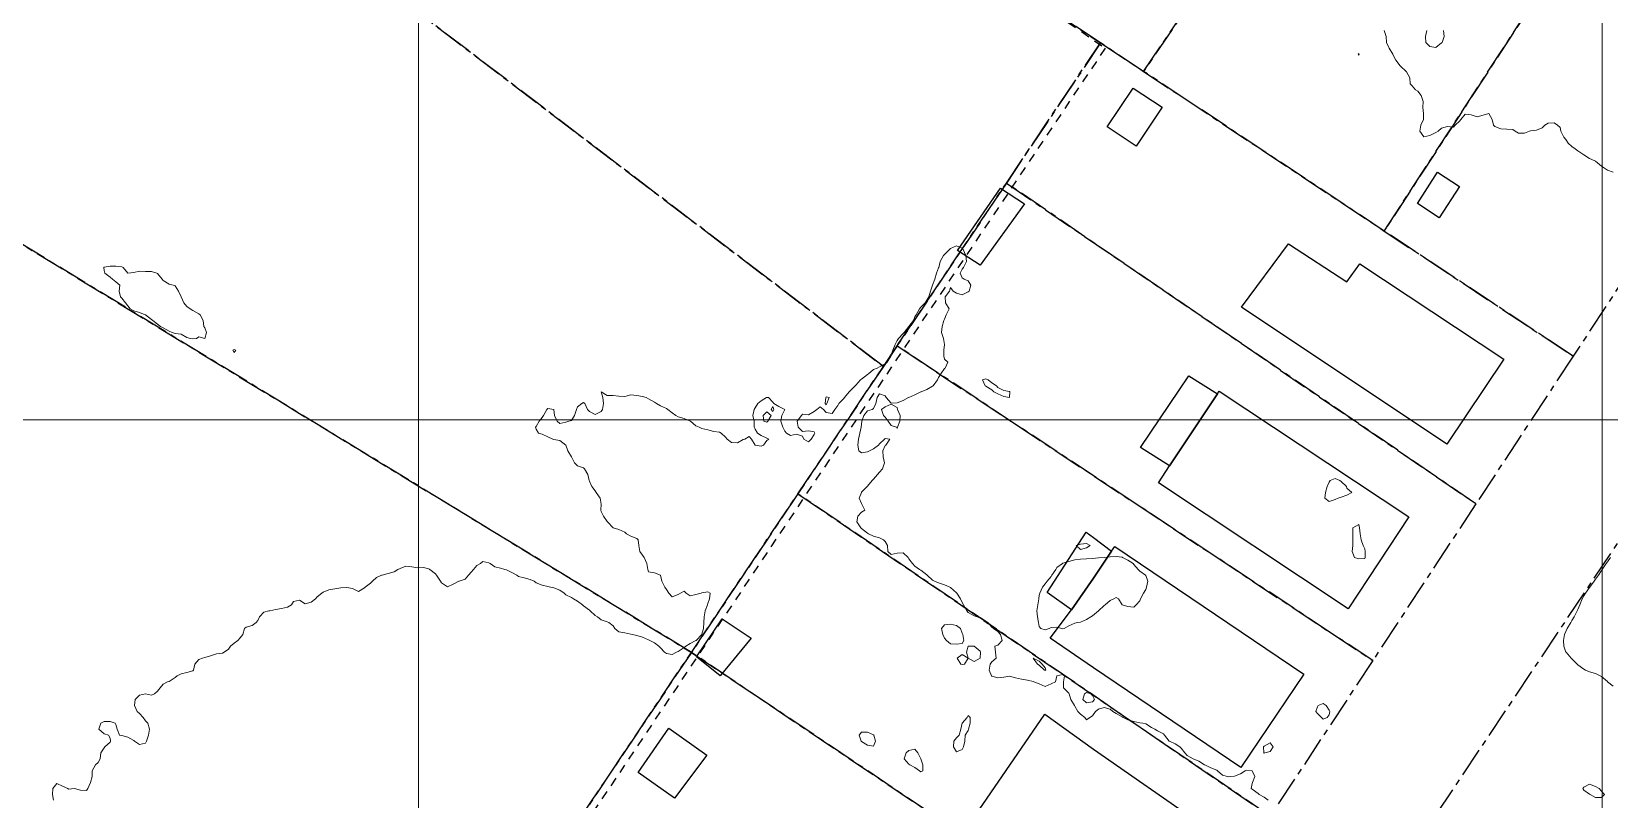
# Model space of a CAD drawing. Header units: centimetres. Extents: x 0 to 642158, y -847 to 649707.
# Drawn here: x 615934.1 to 616067.4, y 621255.3 to 621320.2 of the extents above; entities that cross this region are included whole.
import ezdxf

# ---------------------------------------------------------------- set-up
doc = ezdxf.new("R2010")
doc.units = ezdxf.units.CM
doc.header["$MEASUREMENT"] = 0
doc.linetypes.add('CENTERX2', pattern=[4, 2.5, -0.5, 0.5, -0.5])
doc.linetypes.add('JIS_02_0.7', pattern=[1.35, 0.75, -0.6])
for name, color, linetype, lineweight in [('MEV_grille', 254, 'Continuous', 9), ('WAL_parcellaire agricole', 7, 'JIS_02_0.7', 25), ('WAL_topographie 0.5', 253, 'Continuous', 20)]:
    doc.layers.add(name, color=color, linetype=linetype, lineweight=lineweight)
doc.layers.add('SPW_batiments', color=7, linetype='Continuous')
doc.layers.add('SPW_parcellaire cadastral', color=7, linetype='CENTERX2', lineweight=25, true_color=0xff0542)

# ---------------------------------------------------------------- blocks, each defined once
blk = doc.blocks.new('*U114')
at = {"layer": 'MEV_grille', "transparency": 33554687}
blk.add_lwpolyline([(-1338.46, 0), (1338.46, 0)], dxfattribs=at)
blk = doc.blocks.new('*U115')
at = {"layer": 'MEV_grille', "color": 0, "linetype": 'ByBlock', "lineweight": -2, "transparency": 16777216}
blk.add_blockref('*U114', (0, -1100), dxfattribs=at)
blk = doc.blocks.new('*U112')
at = {"layer": 'MEV_grille', "transparency": 33554687}
blk.add_lwpolyline([(0, 1825.48), (0, -1825.48)], dxfattribs=at)
blk = doc.blocks.new('*U113')
at = {"layer": 'MEV_grille', "color": 0, "linetype": 'ByBlock', "lineweight": -2, "transparency": 16777216}
for p in [(600, 0), (700, 0)]:
    blk.add_blockref('*U112', p, dxfattribs=at)

msp = doc.modelspace()

# ---------------------------------------------------------------- linework, layer by layer
at = {"layer": 'SPW_batiments'}
for points in [[(616029.63, 621313.78), (616027.43, 621310.49), (616024.98, 621312.12), (616027.18, 621315.39), (616029.63, 621313.78)], [(616054.76, 621307.08), (616053.05, 621304.43), (616051.2, 621305.63), (616052.9, 621308.28), (616054.76, 621307.08)], [(616018.02, 621305.62), (616014.26, 621300.44), (616012.35, 621301.68), (616015.97, 621306.94), (616018.02, 621305.62)], [(616045.25, 621299.04), (616046.33, 621300.54), (616058.5, 621292.5), (616053.7, 621285.33), (616036.33, 621296.88), (616040.3, 621302.23), (616045.25, 621299.04)], [(616034.31, 621289.58), (616030.27, 621283.48), (616027.8, 621285.03), (616031.88, 621291.08), (616034.31, 621289.58)], [(616050.48, 621279.18), (616045.35, 621271.43), (616029.33, 621282.06), (616030.27, 621283.48), (616034.31, 621289.58), (616034.45, 621289.79), (616050.48, 621279.18)], [(616023.83, 621277.44), (616025.37, 621276.28), (616023.83, 621274.01), (616021.97, 621271.34), (616019.93, 621272.8), (616023.21, 621277.89), (616023.83, 621277.44)], [(616041.6, 621265.89), (616036.29, 621258.03), (616023.84, 621266.42), (616020.17, 621268.95), (616021.97, 621271.34), (616023.83, 621274.01), (616025.37, 621276.28), (616025.63, 621276.68), (616041.6, 621265.89)], [(615994.91, 621268.95), (615992.29, 621265.76), (615990.31, 621267.37), (615992.46, 621270.58), (615994.91, 621268.95)], [(616023.84, 621259.56), (616032.99, 621253.21), (616027.61, 621245.13), (616023.84, 621247.74), (616014.17, 621254.44), (616019.74, 621262.51), (616023.84, 621259.56)], [(615991.16, 621259.05), (615988.45, 621255.44), (615985.36, 621257.59), (615987.95, 621261.33), (615991.16, 621259.05)]]:
    msp.add_lwpolyline(points, dxfattribs=at)
at = {"layer": 'SPW_parcellaire cadastral'}
for points in [[(615910.68, 621316), (615935.28, 621355.05), (615919.94, 621364.75), (615906.56, 621373.21), (615909.19, 621377.97), (615912.82, 621384.59), (615913.73, 621383.88), (615917.43, 621389.3), (615944.39, 621371.92), (615969.22, 621355.91), (615969.17, 621355.84), (615952.5, 621332.64), (616006.09, 621291.89), (615998.87, 621281.14), (615989.87, 621267.74), (615910.68, 621316)], [(616033.52, 621371.47), (616055.23, 621356.72), (616028.07, 621316.8), (616024.43, 621319.21), (616006.89, 621330.83), (616033.52, 621371.47)], [(616006.89, 621330.83), (616024.43, 621319.21), (616016.48, 621307.37), (616007.32, 621293.73), (616007.25, 621293.62), (616007.14, 621293.46), (616006.09, 621291.89), (615952.5, 621332.64), (615969.17, 621355.84), (615969.22, 621355.91), (615984.29, 621346.2), (615996.54, 621337.87), (616006.89, 621330.83)], [(616028.07, 621316.8), (616055.23, 621356.72), (616074.61, 621343.55), (616048.4, 621303.32), (616028.07, 621316.8)], [(616064.36, 621292.75), (616048.4, 621303.32), (616074.61, 621343.55), (616088.48, 621334.13), (616089.13, 621330.35), (616064.36, 621292.75)], [(616056.15, 621280.29), (616016.48, 621307.37), (616024.43, 621319.21), (616028.07, 621316.8), (616048.4, 621303.32), (616064.36, 621292.75), (616056.15, 621280.29)], [(615971.49, 621240.37), (615962.91, 621227.59), (615953.78, 621213.98), (615944.98, 621200.89), (615936.35, 621188.04), (615932.79, 621182.74), (615920.58, 621192), (615909.16, 621200.4), (615907.18, 621215.32), (615905.21, 621230.11), (615903.91, 621239.83), (615903.22, 621245.04), (615902.15, 621253.04), (615900.83, 621262.98), (615900.1, 621268.48), (615898.42, 621280.98), (615896.74, 621293.72), (615899.88, 621298.74), (615910.68, 621316), (615989.87, 621267.74), (615980.62, 621253.97), (615971.49, 621240.37)], [(616056.15, 621280.29), (616047.43, 621267.05), (616007.25, 621293.62), (616007.32, 621293.73), (616016.48, 621307.37), (616056.15, 621280.29)], [(615998.87, 621281.14), (616006.09, 621291.89), (616007.14, 621293.46), (616007.25, 621293.62), (616047.43, 621267.05), (616038.77, 621253.91), (615998.87, 621281.14)], [(616030.08, 621240.71), (615989.87, 621267.74), (615998.87, 621281.14), (616038.77, 621253.91), (616030.08, 621240.71)], [(616068.51, 621277.55), (616072.91, 621274.66), (616088.46, 621264.23), (616100.54, 621256.53), (616090.73, 621240.86), (616074.76, 621215.36), (616041.69, 621237.44), (616068.51, 621277.55)], [(616030.08, 621240.71), (616021.1, 621227.19), (615980.62, 621253.97), (615989.87, 621267.74), (616030.08, 621240.71)]]:
    msp.add_lwpolyline(points, dxfattribs=at)
at = {"layer": 'WAL_parcellaire agricole'}
msp.add_lwpolyline([(615932.82, 621382.26), (616024.83, 621318.77), (615932.66, 621181.33), (615908.84, 621200.51), (615897.08, 621294.51), (615929.33, 621350.51), (615927.07, 621372.26), (615932.82, 621382.26)], dxfattribs=at)
at = {"layer": 'WAL_topographie 0.5'}
for points in [[(616048.39, 621320.25), (616048.55, 621319.75), (616048.58, 621319.25), (616048.75, 621318.86), (616048.82, 621318.75), (616049.12, 621318.25), (616049.25, 621318), (616049.39, 621317.75), (616049.75, 621317.28), (616049.78, 621317.25), (616050.25, 621316.78), (616050.29, 621316.75), (616050.56, 621316.25), (616050.6, 621315.75), (616050.75, 621315.58), (616051.04, 621315.25), (616051.25, 621315.13), (616051.52, 621314.75), (616051.68, 621314.25), (616051.66, 621313.75), (616051.71, 621313.25), (616051.72, 621312.75), (616051.5, 621312.25), (616051.4, 621311.75), (616051.75, 621311.28), (616052.25, 621311.4), (616052.75, 621311.63), (616052.96, 621311.75), (616053.25, 621312.01), (616053.75, 621312.15), (616054.25, 621312.08), (616054.4, 621312.25), (616054.75, 621312.6), (616054.88, 621312.75), (616055.25, 621313.19), (616055.75, 621313.13), (616056.25, 621312.96), (616056.75, 621313.1), (616057.25, 621313.25), (616057.25, 621313.25), (616057.25, 621313.25), (616057.53, 621312.75), (616057.64, 621312.25), (616057.75, 621312.16), (616058.25, 621311.95), (616058.75, 621311.93), (616059.25, 621311.9), (616059.46, 621311.75), (616059.75, 621311.57), (616060.25, 621311.57), (616060.68, 621311.75), (616060.75, 621311.79), (616061.25, 621311.83), (616061.75, 621312.02), (616061.98, 621312.25), (616062.25, 621312.43), (616062.75, 621312.46), (616063.04, 621312.25), (616063.25, 621312.07), (616063.33, 621311.75), (616063.57, 621311.25), (616063.75, 621311.06), (616063.95, 621310.75), (616064.25, 621310.46), (616064.54, 621310.25), (616064.75, 621310.08), (616065.25, 621309.75), (616065.25, 621309.75), (616065.75, 621309.45), (616066.19, 621309.25), (616066.25, 621309.21), (616066.75, 621308.81), (616066.85, 621308.75), (616067.25, 621308.46), (616067.75, 621308.28)], [(616053.42, 621320.25), (616053.47, 621319.75), (616053.29, 621319.25), (616053.25, 621319.2), (616052.75, 621318.83), (616052.25, 621318.91), (616051.91, 621319.25), (616051.88, 621319.75), (616052.01, 621320.25)], [(616046.25, 621318.17), (616046.29, 621318.25), (616046.25, 621318.32), (616046.2, 621318.25), (616046.25, 621318.17)], [(615935.99, 621255.25), (615935.9, 621255.75), (615935.91, 621256.25), (615936.25, 621256.68), (615936.75, 621256.44), (615937.19, 621256.25), (615937.25, 621256.2), (615937.75, 621256.25), (615937.75, 621256.25), (615937.75, 621256.25), (615938.25, 621256.11), (615938.75, 621256.08), (615938.88, 621256.25), (615939.11, 621256.75), (615939.25, 621257.25), (615939.25, 621257.75), (615939.25, 621257.75), (615939.53, 621258.25), (615939.75, 621258.45), (615939.93, 621258.75), (615939.98, 621259.25), (615940.25, 621259.68), (615940.31, 621259.75), (615940.75, 621260.15), (615940.8, 621260.25), (615940.75, 621260.5), (615940.61, 621260.75), (615940.25, 621260.86), (615939.8, 621261.25), (615939.98, 621261.75), (615940.25, 621261.9), (615940.75, 621261.9), (615941.18, 621261.75), (615941.25, 621261.65), (615941.36, 621261.25), (615941.55, 621260.75), (615941.75, 621260.71), (615942.25, 621260.57), (615942.75, 621260.29), (615942.81, 621260.25), (615943.25, 621259.95), (615943.75, 621260.07), (615943.84, 621260.25), (615944, 621260.75), (615944.1, 621261.25), (615943.95, 621261.75), (615943.75, 621261.97), (615943.55, 621262.25), (615943.25, 621262.58), (615943.05, 621262.75), (615942.83, 621263.25), (615942.88, 621263.75), (615943.25, 621264.12), (615943.75, 621264.25), (615943.75, 621264.25), (615943.75, 621264.25), (615944.25, 621264.13), (615944.5, 621264.25), (615944.75, 621264.47), (615945, 621264.75), (615945.25, 621265.06), (615945.62, 621265.25), (615945.75, 621265.28), (615946.25, 621265.61), (615946.43, 621265.75), (615946.75, 621265.93), (615947.25, 621266.03), (615947.75, 621266.17), (615947.81, 621266.25), (615947.92, 621266.75), (615948.25, 621267.15), (615948.55, 621267.25), (615948.75, 621267.3), (615949.25, 621267.44), (615949.75, 621267.61), (615950.25, 621267.67), (615950.4, 621267.75), (615950.75, 621268.02), (615950.94, 621268.25), (615951.25, 621268.53), (615951.56, 621268.75), (615951.75, 621268.98), (615951.96, 621269.25), (615952.11, 621269.75), (615952.25, 621269.88), (615952.75, 621270), (615953.11, 621270.25), (615953.25, 621270.43), (615953.37, 621270.75), (615953.75, 621271.14), (615954.18, 621271.25), (615954.25, 621271.26), (615954.75, 621271.37), (615955.25, 621271.45), (615955.75, 621271.56), (615956.08, 621271.75), (615956.25, 621272.03), (615956.75, 621272.16), (615957.25, 621271.83), (615957.75, 621271.99), (615958.11, 621272.25), (615958.25, 621272.42), (615958.65, 621272.75), (615958.75, 621272.82), (615959.25, 621273.01), (615959.75, 621273.1), (615960.25, 621273.19), (615960.75, 621273.21), (615961.25, 621273.14), (615961.75, 621272.89), (615962.25, 621273.19), (615962.3, 621273.25), (615962.75, 621273.58), (615962.93, 621273.75), (615963.25, 621274.06), (615963.7, 621274.25), (615963.75, 621274.27), (615964.25, 621274.41), (615964.75, 621274.55), (615965.08, 621274.75), (615965.25, 621274.83), (615965.75, 621275.01), (615966.25, 621274.95), (615966.75, 621274.88), (615967.25, 621274.9), (615967.75, 621274.77), (615967.78, 621274.75), (615968.25, 621274.36), (615968.34, 621274.25), (615968.67, 621273.75), (615968.75, 621273.6), (615969.25, 621273.26), (615969.75, 621273.49), (615970.23, 621273.75), (615970.25, 621273.76), (615970.75, 621273.93), (615971.05, 621274.25), (615971.25, 621274.52), (615971.46, 621274.75), (615971.75, 621275.08), (615972.04, 621275.25), (615972.25, 621275.4), (615972.75, 621275.31), (615972.86, 621275.25), (615973.25, 621274.96), (615973.75, 621274.85), (615974.1, 621274.75), (615974.25, 621274.71), (615974.75, 621274.45), (615975.11, 621274.25), (615975.25, 621274.14), (615975.75, 621274.02), (615976.25, 621273.9), (615976.57, 621273.75), (615976.75, 621273.62), (615977.25, 621273.41), (615977.75, 621273.31), (615977.96, 621273.25), (615978.25, 621273.18), (615978.75, 621272.98), (615979.12, 621272.75), (615979.25, 621272.61), (615979.75, 621272.36), (615979.92, 621272.25), (615980.25, 621272.06), (615980.66, 621271.75), (615980.75, 621271.68), (615981.25, 621271.31), (615981.32, 621271.25), (615981.75, 621270.86), (615981.93, 621270.75), (615982.25, 621270.48), (615982.75, 621270.33), (615982.9, 621270.25), (615983.25, 621269.99), (615983.4, 621269.75), (615983.75, 621269.48), (615984.25, 621269.39), (615984.75, 621269.29), (615984.89, 621269.25), (615985.25, 621269.16), (615985.75, 621269.02), (615986.25, 621268.8), (615986.36, 621268.75), (615986.75, 621268.54), (615987.11, 621268.25), (615987.25, 621268.13), (615987.6, 621267.75), (615987.75, 621267.64), (615988.25, 621267.57), (615988.61, 621267.75), (615988.75, 621267.8), (615989.25, 621268.15), (615989.39, 621268.25), (615989.75, 621268.49), (615990.25, 621268.74), (615990.27, 621268.75), (615990.74, 621269.25), (615990.75, 621269.29), (615990.88, 621269.75), (615990.92, 621270.25), (615990.94, 621270.75), (615991.02, 621271.25), (615991.22, 621271.75), (615991.25, 621271.87), (615991.4, 621272.25), (615991.44, 621272.75), (615991.25, 621272.85), (615990.75, 621272.77), (615990.68, 621272.75), (615990.25, 621272.63), (615989.75, 621272.5), (615989.43, 621272.75), (615989.25, 621272.9), (615988.96, 621272.75), (615988.75, 621272.64), (615988.25, 621272.44), (615987.97, 621272.75), (615987.75, 621273.04), (615987.63, 621273.25), (615987.36, 621273.75), (615987.25, 621274.25), (615987.25, 621274.25), (615986.75, 621274.45), (615986.25, 621274.54), (615986.19, 621274.75), (615986.1, 621275.25), (615985.89, 621275.75), (615985.75, 621275.94), (615985.5, 621276.25), (615985.43, 621276.75), (615985.38, 621277.25), (615985.25, 621277.35), (615984.75, 621277.56), (615984.38, 621277.75), (615984.25, 621277.88), (615983.75, 621278.11), (615983.25, 621278.25), (615983.25, 621278.25), (615982.77, 621278.75), (615982.75, 621278.79), (615982.44, 621279.25), (615982.25, 621279.64), (615982.21, 621279.75), (615982.25, 621280.25), (615982.17, 621280.75), (615981.83, 621281.25), (615981.75, 621281.37), (615981.45, 621281.75), (615981.25, 621282.2), (615981.23, 621282.25), (615981.13, 621282.75), (615980.85, 621283.25), (615980.75, 621283.31), (615980.25, 621283.5), (615980, 621283.75), (615979.75, 621284.25), (615979.75, 621284.25), (615979.42, 621284.75), (615979.25, 621285.25), (615979.25, 621285.25), (615978.75, 621285.64), (615978.25, 621285.71), (615978.15, 621285.75), (615977.75, 621285.93), (615977.25, 621286.16), (615976.95, 621286.25), (615976.75, 621286.58), (615976.69, 621286.75), (615976.75, 621286.82), (615977, 621287.25), (615977.25, 621287.58), (615977.36, 621287.75), (615977.64, 621288.25), (615977.75, 621288.33), (615978.25, 621288.25), (615978.25, 621288.25), (615978.3, 621287.75), (615978.54, 621287.25), (615978.75, 621287.06), (615979.25, 621287.19), (615979.5, 621287.25), (615979.75, 621287.33), (615979.99, 621287.75), (615980.16, 621288.25), (615980.25, 621288.46), (615980.6, 621288.75), (615980.75, 621288.83), (615980.86, 621288.75), (615981.08, 621288.25), (615981.25, 621288.08), (615981.75, 621287.84), (615982.25, 621288.09), (615982.36, 621288.25), (615982.45, 621288.75), (615982.39, 621289.25), (615982.25, 621289.75), (615982.25, 621289.75), (615982.25, 621289.75), (615982.25, 621289.75), (615982.75, 621289.43), (615983.25, 621289.44), (615983.75, 621289.37), (615984.25, 621289.36), (615984.75, 621289.5), (615985.25, 621289.43), (615985.75, 621289.34), (615986.04, 621289.25), (615986.25, 621289.15), (615986.75, 621288.87), (615986.93, 621288.75), (615987.25, 621288.56), (615987.75, 621288.33), (615987.88, 621288.25), (615988.25, 621287.97), (615988.56, 621287.75), (615988.75, 621287.62), (615989.25, 621287.49), (615989.75, 621287.27), (615989.78, 621287.25), (615990.25, 621286.88), (615990.52, 621286.75), (615990.75, 621286.63), (615991.25, 621286.52), (615991.75, 621286.4), (615992.25, 621286.33), (615992.37, 621286.25), (615992.75, 621285.92), (615992.88, 621285.75), (615993.25, 621285.46), (615993.75, 621285.42), (615994.25, 621285.71), (615994.38, 621285.75), (615994.75, 621285.96), (615994.94, 621285.75), (615995.25, 621285.25), (615995.25, 621285.25), (615995.75, 621285.15), (615995.95, 621285.25), (615996.25, 621285.62), (615996.42, 621285.75), (615996.25, 621285.82), (615995.75, 621286.06), (615995.45, 621286.25), (615995.25, 621286.58), (615995.18, 621286.75), (615995.18, 621287.25), (615995.07, 621287.75), (615995.18, 621288.25), (615995.25, 621288.4), (615995.47, 621288.75), (615995.75, 621288.99), (615996.2, 621289.25), (615996.25, 621289.27), (615996.38, 621289.25), (615996.75, 621288.88), (615996.83, 621288.75), (615997.25, 621288.5), (615997.75, 621288.25), (615997.75, 621288.25), (615997.75, 621288.25), (615997.52, 621287.75), (615997.43, 621287.25), (615997.58, 621286.75), (615997.75, 621286.42), (615997.89, 621286.25), (615998.25, 621286.04), (615998.75, 621286.17), (615999.25, 621286), (615999.36, 621285.75), (615999.75, 621285.53), (615999.98, 621285.75), (616000.25, 621286.15), (616000.29, 621286.25), (616000.25, 621286.35), (615999.75, 621286.46), (615999.25, 621286.39), (615998.89, 621286.75), (615998.81, 621287.25), (615999.17, 621287.75), (615999.25, 621287.85), (615999.75, 621287.8), (616000.25, 621288.08), (616000.47, 621288.25), (616000.75, 621288.48), (616001.03, 621288.25), (616001.25, 621288), (616001.75, 621287.92), (616001.99, 621288.25), (616002.25, 621288.58), (616002.33, 621288.75), (616002.75, 621289.19), (616002.8, 621289.25), (616003.19, 621289.75), (616003.25, 621289.8), (616003.69, 621290.25), (616003.75, 621290.29), (616004.16, 621290.75), (616004.25, 621290.82), (616004.75, 621291.21), (616004.84, 621291.25), (616005.25, 621291.62), (616005.56, 621291.75), (616005.75, 621291.85), (616006.25, 621292.1), (616006.41, 621292.25), (616006.71, 621292.75), (616006.75, 621292.86), (616006.88, 621293.25), (616007.07, 621293.75), (616007.25, 621294.07), (616007.36, 621294.25), (616007.75, 621294.66), (616007.85, 621294.75), (616008.24, 621295.25), (616008.25, 621295.26), (616008.62, 621295.75), (616008.75, 621296.08), (616008.85, 621296.25), (616009.15, 621296.75), (616009.25, 621296.88), (616009.62, 621297.25), (616009.75, 621297.47), (616009.94, 621297.75), (616010.08, 621298.25), (616010.25, 621298.75), (616010.25, 621298.75), (616010.44, 621299.25), (616010.58, 621299.75), (616010.75, 621300.21), (616010.77, 621300.25), (616010.88, 621300.75), (616011.16, 621301.25), (616011.25, 621301.34), (616011.67, 621301.75), (616011.75, 621301.84), (616012.25, 621302.07), (616012.75, 621301.87), (616012.84, 621301.75), (616013.06, 621301.25), (616013.1, 621300.75), (616012.85, 621300.25), (616012.75, 621300.11), (616012.56, 621299.75), (616012.75, 621299.37), (616012.92, 621299.25), (616013.25, 621299.11), (616013.48, 621298.75), (616013.32, 621298.25), (616013.25, 621298.18), (616012.75, 621297.94), (616012.25, 621298.06), (616011.97, 621298.25), (616011.75, 621298.54), (616011.66, 621298.25), (616011.31, 621297.75), (616011.33, 621297.25), (616011.64, 621296.75), (616011.39, 621296.25), (616011.25, 621295.89), (616011.2, 621295.75), (616011.06, 621295.25), (616011, 621294.75), (616011.17, 621294.25), (616011.24, 621293.75), (616011.18, 621293.25), (616011.19, 621292.75), (616011.25, 621292.5), (616011.54, 621292.25), (616011.3, 621291.75), (616011.25, 621291.71), (616010.95, 621291.25), (616010.75, 621290.96), (616010.65, 621290.75), (616010.29, 621290.25), (616010.25, 621290.21), (616009.75, 621289.95), (616009.28, 621289.75), (616009.25, 621289.74), (616008.75, 621289.5), (616008.25, 621289.27), (616008.21, 621289.25), (616007.75, 621289.01), (616007.25, 621288.81), (616006.75, 621288.77), (616006.33, 621289.25), (616006.25, 621289.4), (616005.75, 621289.58), (616005.57, 621289.25), (616005.46, 621288.75), (616005.25, 621288.34), (616005.14, 621288.25), (616004.75, 621288.13), (616004.44, 621287.75), (616004.28, 621287.25), (616004.25, 621287), (616004.22, 621286.75), (616004.09, 621286.25), (616003.98, 621285.75), (616003.93, 621285.25), (616004, 621284.75), (616004.25, 621284.58), (616004.75, 621284.67), (616004.9, 621284.75), (616005.25, 621284.93), (616005.66, 621285.25), (616005.75, 621285.35), (616006.19, 621285.75), (616006.25, 621285.8), (616006.62, 621285.75), (616006.28, 621285.25), (616006.25, 621285.2), (616006.04, 621284.75), (616006.08, 621284.25), (616006.18, 621283.75), (616006, 621283.25), (616005.75, 621282.97), (616005.58, 621282.75), (616005.25, 621282.37), (616005.14, 621282.25), (616004.75, 621281.78), (616004.71, 621281.75), (616004.25, 621281.26), (616004.23, 621281.25), (616004.04, 621280.75), (616004.25, 621280.31), (616004.28, 621280.25), (616004.52, 621279.75), (616004.25, 621279.57), (616003.94, 621279.25), (616003.83, 621278.75), (616004.19, 621278.25), (616004.25, 621278.19), (616004.75, 621277.81), (616004.83, 621277.75), (616005.25, 621277.55), (616005.75, 621277.42), (616006.11, 621277.25), (616006.25, 621277.1), (616006.44, 621276.75), (616006.47, 621276.25), (616006.75, 621276.01), (616007.25, 621276.13), (616007.75, 621276.14), (616008.17, 621275.75), (616008.25, 621275.65), (616008.55, 621275.25), (616008.75, 621275.02), (616009.14, 621274.75), (616009.25, 621274.68), (616009.75, 621274.3), (616009.79, 621274.25), (616010.25, 621273.84), (616010.41, 621273.75), (616010.75, 621273.61), (616011.25, 621273.44), (616011.7, 621273.25), (616011.75, 621273.22), (616012.25, 621272.78), (616012.28, 621272.75), (616012.59, 621272.25), (616012.75, 621271.95), (616012.85, 621271.75), (616013.14, 621271.25), (616013.25, 621271.12), (616013.75, 621270.83), (616014, 621270.75), (616014.25, 621270.68), (616014.75, 621270.38), (616014.9, 621270.25), (616015.25, 621269.86), (616015.39, 621269.75), (616015.75, 621269.5), (616015.99, 621269.25), (616016.13, 621268.75), (616015.75, 621268.34), (616015.5, 621268.25), (616015.56, 621267.75), (616015.62, 621267.25), (616015.25, 621266.95), (616015.1, 621266.75), (616015.03, 621266.25), (616015.22, 621265.75), (616015.25, 621265.72), (616015.75, 621265.58), (616016.25, 621265.64), (616016.75, 621265.73), (616017.25, 621265.59), (616017.75, 621265.49), (616018.25, 621265.39), (616018.75, 621265.27), (616018.8, 621265.25), (616019.25, 621265.07), (616019.75, 621264.86), (616020.25, 621265.07), (616020.64, 621265.25), (616020.75, 621265.75), (616020.75, 621265.75), (616021.25, 621265.88), (616021.39, 621265.75), (616021.3, 621265.25), (616021.3, 621264.75), (616021.75, 621264.3), (616021.78, 621264.25), (616021.93, 621263.75), (616022.22, 621263.25), (616022.25, 621263.2), (616022.51, 621262.75), (616022.75, 621262.51), (616023.1, 621262.25), (616023.25, 621262.03), (616023.54, 621262.25), (616023.75, 621262.37), (616024, 621262.75), (616024.25, 621262.95), (616024.75, 621263.09), (616025.25, 621262.93), (616025.47, 621262.75), (616025.75, 621262.59), (616026.25, 621262.3), (616026.33, 621262.25), (616026.75, 621262.05), (616027.25, 621261.89), (616027.75, 621261.8), (616028.01, 621261.75), (616028.25, 621261.7), (616028.75, 621261.39), (616029.01, 621261.25), (616029.25, 621261.1), (616029.75, 621260.85), (616029.85, 621260.75), (616030.23, 621260.25), (616030.25, 621260.24), (616030.75, 621260.01), (616031.14, 621259.75), (616031.25, 621259.65), (616031.55, 621259.25), (616031.75, 621259.03), (616032.25, 621258.75), (616032.25, 621258.75), (616032.75, 621258.55), (616033.22, 621258.25), (616033.25, 621258.23), (616033.75, 621258), (616034.25, 621257.79), (616034.32, 621257.75), (616034.75, 621257.36), (616035.16, 621257.25), (616035.25, 621257.23), (616035.44, 621257.25), (616035.75, 621257.28), (616036.25, 621257.47), (616036.65, 621257.75), (616036.75, 621257.8), (616037.25, 621257.75), (616037.25, 621257.75), (616037.48, 621257.25), (616037.26, 621256.75), (616037.25, 621256.68), (616037.15, 621256.25), (616037.25, 621256.18), (616037.75, 621255.81), (616037.84, 621255.75), (616038.25, 621255.5), (616038.58, 621255.25)], [(615947.75, 621294.21), (615948.05, 621294.25), (615948.25, 621294.38), (615948.75, 621294.25), (615948.9, 621294.75), (615948.75, 621295.15), (615948.67, 621295.25), (615948.61, 621295.75), (615948.36, 621296.25), (615948.25, 621296.32), (615947.75, 621296.6), (615947.51, 621296.75), (615947.25, 621296.95), (615946.98, 621297.25), (615946.75, 621297.75), (615946.75, 621297.75), (615946.53, 621298.25), (615946.25, 621298.7), (615946.08, 621298.75), (615945.75, 621298.83), (615945.25, 621299.14), (615945.17, 621299.25), (615944.75, 621299.73), (615944.7, 621299.75), (615944.25, 621299.91), (615943.75, 621299.89), (615943.25, 621299.93), (615942.75, 621299.82), (615942.25, 621299.75), (615942.25, 621299.75), (615942.25, 621299.75), (615941.86, 621300.25), (615941.75, 621300.3), (615941.25, 621300.34), (615940.75, 621300.34), (615940.25, 621300.27), (615940.22, 621300.25), (615940.25, 621300), (615940.31, 621299.75), (615940.75, 621299.42), (615940.97, 621299.25), (615941.25, 621299.04), (615941.57, 621298.75), (615941.51, 621298.25), (615941.64, 621297.75), (615941.75, 621297.64), (615942.06, 621297.25), (615942.25, 621296.99), (615942.46, 621296.75), (615942.75, 621296.58), (615943.25, 621296.45), (615943.72, 621296.25), (615943.75, 621296.23), (615944.25, 621295.84), (615944.38, 621295.75), (615944.75, 621295.46), (615945.01, 621295.25), (615945.25, 621295.14), (615945.75, 621294.86), (615946, 621294.75), (615946.25, 621294.66), (615946.75, 621294.6), (615947.25, 621294.34), (615947.56, 621294.25), (615947.75, 621294.21)], [(615951.25, 621293.06), (615951.39, 621293.25), (615951.25, 621293.32), (615951.14, 621293.25), (615951.25, 621293.06)], [(616016.75, 621289.25), (616016.75, 621289.25), (616016.75, 621289.25), (616016.25, 621289.34), (616015.75, 621289.57), (616015.43, 621289.75), (616015.25, 621289.91), (616014.75, 621290.21), (616014.69, 621290.25), (616014.45, 621290.75), (616014.75, 621290.83), (616014.93, 621290.75), (616015.25, 621290.5), (616015.64, 621290.25), (616015.75, 621290.12), (616016.25, 621289.86), (616016.75, 621289.76), (616016.78, 621289.75), (616016.75, 621289.25)], [(616001.31, 621288.75), (616001.25, 621288.65), (616001.18, 621288.75), (616001.22, 621289.25), (616001.25, 621289.32), (616001.5, 621289.25), (616001.31, 621288.75)], [(615996.25, 621287.19), (615996.33, 621287.25), (615996.61, 621287.75), (615996.25, 621288.06), (615995.94, 621287.75), (615996, 621287.25), (615996.25, 621287.19)], [(615996.75, 621288.08), (615996.83, 621288.25), (615996.75, 621288.5), (615996.62, 621288.25), (615996.75, 621288.08)], [(616007.27, 621286.75), (616007.25, 621286.65), (616007.19, 621286.75), (616006.75, 621286.9), (616006.5, 621287.25), (616006.25, 621287.6), (616006.11, 621287.75), (616005.94, 621288.25), (616006.25, 621288.46), (616006.75, 621288.71), (616007.25, 621288.42), (616007.28, 621288.25), (616007.5, 621287.75), (616007.47, 621287.25), (616007.27, 621286.75)], [(616044.5, 621280.75), (616044.25, 621280.65), (616043.75, 621280.48), (616043.38, 621280.75), (616043.44, 621281.25), (616043.59, 621281.75), (616043.75, 621282.12), (616043.84, 621282.25), (616044.25, 621282.42), (616044.64, 621282.25), (616044.75, 621282.16), (616045.2, 621281.75), (616045.25, 621281.61), (616045.67, 621281.25), (616045.25, 621281.02), (616044.75, 621280.85), (616044.5, 621280.75)], [(616046.8, 621275.75), (616046.75, 621275.68), (616046.25, 621275.64), (616045.89, 621275.75), (616045.75, 621276.12), (616045.7, 621276.25), (616045.75, 621276.75), (616045.75, 621277.25), (616045.75, 621277.75), (616045.75, 621278.25), (616045.75, 621278.25), (616046.25, 621278.54), (616046.3, 621278.25), (616046.36, 621277.75), (616046.46, 621277.25), (616046.62, 621276.75), (616046.75, 621276.47), (616046.78, 621276.25), (616046.8, 621275.75)], [(616023.56, 621276.75), (616023.25, 621276.57), (616022.75, 621276.43), (616022.36, 621276.75), (616022.75, 621276.87), (616023.25, 621276.93), (616023.56, 621276.75)], [(616021.35, 621269.75), (616021.25, 621269.73), (616021.17, 621269.75), (616020.75, 621269.86), (616020.25, 621269.84), (616020.09, 621269.75), (616019.75, 621269.63), (616019.38, 621269.75), (616019.25, 621269.92), (616019.18, 621270.25), (616019.1, 621270.75), (616019.05, 621271.25), (616019.14, 621271.75), (616019.21, 621272.25), (616019.25, 621272.57), (616019.29, 621272.75), (616019.53, 621273.25), (616019.75, 621273.52), (616019.93, 621273.75), (616020.25, 621274.16), (616020.32, 621274.25), (616020.66, 621274.75), (616020.75, 621274.9), (616021.22, 621275.25), (616021.25, 621275.28), (616021.75, 621275.4), (616022.25, 621275.55), (616022.75, 621275.61), (616023.25, 621275.64), (616023.75, 621275.68), (616024.25, 621275.72), (616024.75, 621275.75), (616024.75, 621275.75), (616025.25, 621275.81), (616025.75, 621275.83), (616026.25, 621275.77), (616026.29, 621275.75), (616026.75, 621275.53), (616027.19, 621275.25), (616027.25, 621275.15), (616027.61, 621274.75), (616027.75, 621274.59), (616028.22, 621274.25), (616028.25, 621274.22), (616028.43, 621273.75), (616028.31, 621273.25), (616028.25, 621273.06), (616028.05, 621272.75), (616027.8, 621272.25), (616027.75, 621272.1), (616027.43, 621271.75), (616027.25, 621271.55), (616026.75, 621271.6), (616026.25, 621271.75), (616026.25, 621271.75), (616025.95, 621272.25), (616025.75, 621272.36), (616025.55, 621272.25), (616025.25, 621272.11), (616024.81, 621271.75), (616024.75, 621271.7), (616024.25, 621271.25), (616024.25, 621271.25), (616023.75, 621270.83), (616023.61, 621270.75), (616023.25, 621270.52), (616022.75, 621270.3), (616022.5, 621270.25), (616022.25, 621270.21), (616021.75, 621269.97), (616021.35, 621269.75)], [(616067.51, 621275.75), (616067.25, 621275.38), (616067.15, 621275.25), (616066.81, 621274.75), (616066.75, 621274.66), (616066.49, 621274.25), (616066.25, 621273.91), (616066.13, 621273.75), (616065.76, 621273.25), (616065.75, 621273.23), (616065.41, 621272.75), (616065.25, 621272.51), (616065.11, 621272.25), (616064.92, 621271.75), (616064.75, 621271.35), (616064.71, 621271.25), (616064.44, 621270.75), (616064.25, 621270.42), (616064.15, 621270.25), (616063.85, 621269.75), (616063.75, 621269.51), (616063.63, 621269.25), (616063.55, 621268.75), (616063.57, 621268.25), (616063.75, 621267.77), (616063.76, 621267.75), (616064.19, 621267.25), (616064.25, 621267.2), (616064.69, 621266.75), (616064.75, 621266.69), (616065.25, 621266.31), (616065.41, 621266.25), (616065.75, 621266.11), (616066.25, 621265.95), (616066.65, 621265.75), (616066.75, 621265.7), (616067.25, 621265.27), (616067.27, 621265.25), (616067.75, 621264.88)], [(616012.75, 621268.5), (616012.87, 621268.75), (616012.81, 621269.25), (616012.75, 621269.37), (616012.61, 621269.75), (616012.25, 621270.01), (616011.75, 621270.12), (616011.25, 621270.07), (616011.01, 621269.75), (616011.12, 621269.25), (616011.25, 621268.95), (616011.43, 621268.75), (616011.75, 621268.46), (616012.25, 621268.42), (616012.75, 621268.5)], [(616012.75, 621266.71), (616012.95, 621266.75), (616013.25, 621267.25), (616012.75, 621267.56), (616012.33, 621267.25), (616012.64, 621266.75), (616012.75, 621266.71)], [(616013.75, 621266.96), (616014.25, 621267.25), (616014.25, 621267.25), (616014.29, 621267.75), (616014.25, 621267.83), (616013.75, 621268.25), (616013.25, 621268.25), (616013.12, 621267.75), (616013.25, 621267.25), (616013.25, 621267.25), (616013.75, 621266.96)], [(616019.82, 621266.25), (616019.75, 621266.2), (616019.7, 621266.25), (616019.25, 621266.66), (616019.11, 621266.75), (616018.75, 621267.25), (616018.75, 621267.25), (616018.75, 621267.25), (616018.75, 621267.25), (616019.25, 621267), (616019.5, 621266.75), (616019.75, 621266.42), (616019.82, 621266.25)], [(616023.91, 621263.75), (616023.75, 621263.57), (616023.25, 621263.47), (616022.93, 621263.75), (616023.09, 621264.25), (616023.25, 621264.35), (616023.6, 621264.25), (616023.75, 621264.1), (616023.91, 621263.75)], [(616012.75, 621259.55), (616012.85, 621259.75), (616012.98, 621260.25), (616013, 621260.75), (616013.25, 621261.15), (616013.28, 621261.25), (616013.42, 621261.75), (616013.43, 621262.25), (616013.25, 621262.42), (616013.17, 621262.25), (616012.75, 621261.75), (616012.75, 621261.75), (616012.64, 621261.25), (616012.48, 621260.75), (616012.25, 621260.52), (616012.03, 621260.25), (616012, 621259.75), (616012.25, 621259.33), (616012.75, 621259.55)], [(616043.58, 621262.25), (616043.25, 621262.11), (616043.1, 621262.25), (616042.75, 621262.57), (616042.63, 621262.75), (616042.75, 621263.15), (616042.81, 621263.25), (616043.25, 621263.41), (616043.48, 621263.25), (616043.75, 621262.85), (616043.79, 621262.75), (616043.75, 621262.46), (616043.58, 621262.25)], [(616005.25, 621259.83), (616005.42, 621260.25), (616005.28, 621260.75), (616005.25, 621260.77), (616004.75, 621261), (616004.25, 621261), (616004.04, 621260.75), (616004.2, 621260.25), (616004.25, 621260.21), (616004.75, 621259.9), (616005.25, 621259.83)], [(616009.25, 621257.65), (616009.42, 621257.75), (616009.41, 621258.25), (616009.25, 621258.75), (616009.25, 621258.75), (616009, 621259.25), (616008.75, 621259.56), (616008.25, 621259.46), (616008.02, 621259.25), (616007.83, 621258.75), (616008.25, 621258.29), (616008.31, 621258.25), (616008.75, 621258.02), (616009.15, 621257.75), (616009.25, 621257.65)], [(616038.31, 621259.25), (616038.25, 621259.24), (616038.24, 621259.25), (616038.19, 621259.75), (616038.25, 621259.83), (616038.75, 621260.1), (616039.01, 621259.75), (616038.75, 621259.38), (616038.31, 621259.25)], [(616067, 621255.75), (616066.75, 621255.48), (616066.25, 621255.49), (616065.79, 621255.75), (616065.75, 621255.77), (616065.25, 621256.11), (616065.18, 621256.25), (616065.25, 621256.36), (616065.75, 621256.6), (616066.25, 621256.41), (616066.56, 621256.25), (616066.75, 621256.03), (616067, 621255.75)]]:
    msp.add_lwpolyline(points, dxfattribs=at)

# ---------------------------------------------------------------- block references
at = {"layer": 'MEV_grille', "transparency": 33554687}
for name, p in [('*U113', (615366.81, 620593.64)), ('*U115', (616669.48, 622387.38))]:
    msp.add_blockref(name, p, dxfattribs=at)

doc.saveas('drawing.dxf')
